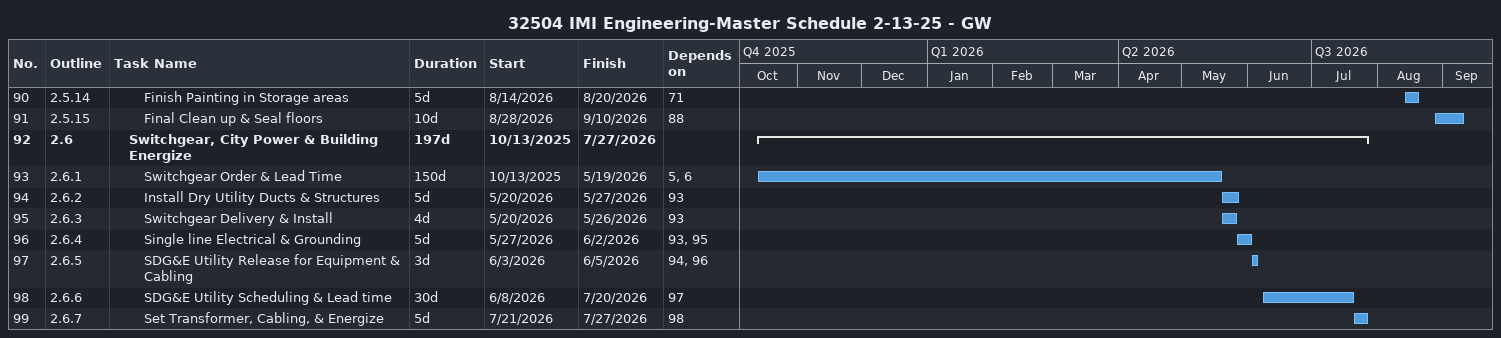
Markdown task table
32504 IMI Engineering-Master Schedule 2-13-25 - GW

| ID | WBS | Task | Duration | Start | Finish | Predecessors |
|---|---|---|---|---|---|---|
| 90 | 2.5.14 | Finish Painting in Storage areas | 5d | 2026-08-14 | 2026-08-20 | 71 |
| 91 | 2.5.15 | Final Clean up & Seal floors | 10d | 2026-08-28 | 2026-09-10 | 88 |
| 92 | 2.6 | **Switchgear, City Power & Building Energize** | 197d | 2025-10-13 | 2026-07-27 |  |
| 93 | 2.6.1 | Switchgear Order & Lead Time | 150d | 2025-10-13 | 2026-05-19 | 5, 6 |
| 94 | 2.6.2 | Install Dry Utility Ducts & Structures | 5d | 2026-05-20 | 2026-05-27 | 93 |
| 95 | 2.6.3 | Switchgear Delivery & Install | 4d | 2026-05-20 | 2026-05-26 | 93 |
| 96 | 2.6.4 | Single line Electrical & Grounding | 5d | 2026-05-27 | 2026-06-02 | 93, 95 |
| 97 | 2.6.5 | SDG&E Utility Release for Equipment & Cabling | 3d | 2026-06-03 | 2026-06-05 | 94, 96 |
| 98 | 2.6.6 | SDG&E Utility Scheduling & Lead time | 30d | 2026-06-08 | 2026-07-20 | 97 |
| 99 | 2.6.7 | Set Transformer, Cabling, & Energize | 5d | 2026-07-21 | 2026-07-27 | 98 |
